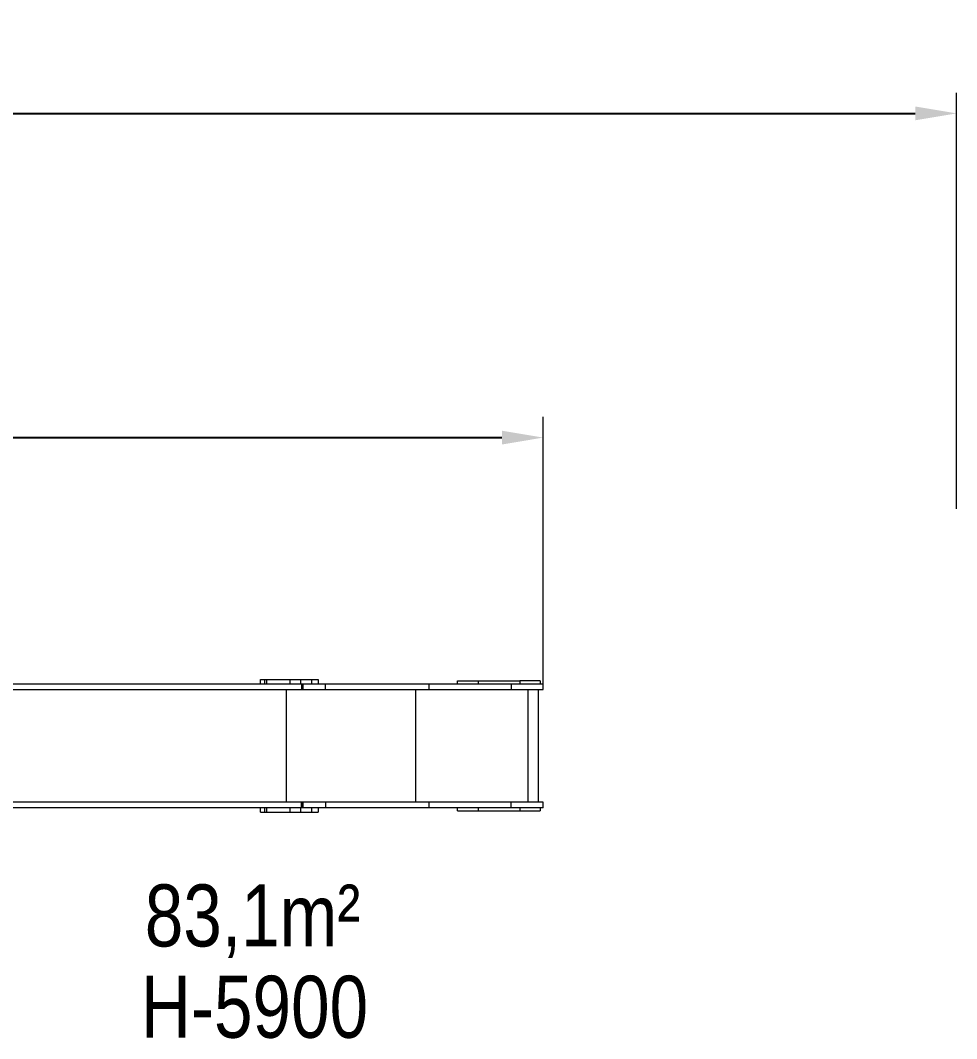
# Model space of a CAD drawing. Header units: millimetres. Extents: x -6276 to 7092, y -6092 to 4840.
# Drawn here: x 2562 to 7092, y -86 to 4840 of the extents above; entities that cross this region are included whole.
import ezdxf

# ---------------------------------------------------------------- set-up
doc = ezdxf.new("R2010")
doc.units = ezdxf.units.MM
for name, color, linetype in [('DIKOM_ОБЪЕКТ', 7, 'Continuous'), ('DIKOM_РАЗМЕР_ЗОНА', 7, 'Continuous'), ('DIKOM_РАЗМЕР_ОБЪЕКТА', 7, 'Continuous')]:
    doc.layers.add(name, color=color, linetype=linetype)
doc.styles.add('style1', font='arial.ttf', dxfattribs={"width": 0.8})
doc.dimstyles.new('1-50', dxfattribs={"dimtxt": 300, "dimasz": 200, "dimexe": 100, "dimexo": 0, "dimgap": 100, "dimtad": 1, "dimtxsty": 'style1', "dimcen": 200, "dimclrd": 7, "dimclre": 7, "dimclrt": 7, "dimadec": 1, "dimazin": 2, "dimtfac": 1, "dimtmove": 0, "dimatfit": 2, "dimfxl": 0, "dimlwd": 25, "dimlwe": 18, "dimarcsym": 0})

# ---------------------------------------------------------------- blocks, each defined once
blk = doc.blocks.new('*D11')
at = {"layer": 'Defpoints', "color": 0, "transparency": 16777216}
for p in [(5091.5, 2822), (5091.5, 1617.3), (-3517, 1330.8)]:
    blk.add_point(p, dxfattribs=at)
at = {"layer": 'DIKOM_РАЗМЕР_ОБЪЕКТА', "color": 7, "lineweight": 18, "transparency": 16777216}
for p, q in [((-3517, 1330.8), (-3517, 2922)), ((5091.5, 1617.3), (5091.5, 2922))]:
    blk.add_line(p, q, dxfattribs=at)
at = {"layer": 'DIKOM_РАЗМЕР_ОБЪЕКТА', "color": 7, "lineweight": 25, "transparency": 16777216}
blk.add_line((-3317, 2822), (4891.5, 2822), dxfattribs=at)
at = {"layer": 'DIKOM_РАЗМЕР_ОБЪЕКТА', "color": 7, "transparency": 16777216}
for points in [[(-3317, 2855.3), (-3317, 2788.6), (-3517, 2822)], [(4891.5, 2855.3), (4891.5, 2788.6), (5091.5, 2822)]]:
    blk.add_solid(points, dxfattribs=at)
at = {"layer": 'DIKOM_РАЗМЕР_ОБЪЕКТА', "color": 7, "transparency": 16777216, "insert": (300.5, 3075.2), "char_height": 300, "attachment_point": 5, "style": 'style1'}
blk.add_mtext('8600', dxfattribs=at)
blk = doc.blocks.new('*D12')
at = {"layer": 'Defpoints', "color": 0, "transparency": 16777216}
for p in [(7091.5, 4390.4), (-5017, 2622), (7091.5, 2477)]:
    blk.add_point(p, dxfattribs=at)
at = {"layer": 'DIKOM_РАЗМЕР_ЗОНА', "color": 7, "lineweight": 18, "transparency": 16777216}
for p, q in [((-5017, 2622), (-5017, 4490.4)), ((7091.5, 2477), (7091.5, 4490.4))]:
    blk.add_line(p, q, dxfattribs=at)
at = {"layer": 'DIKOM_РАЗМЕР_ЗОНА', "color": 7, "lineweight": 25, "transparency": 16777216}
blk.add_line((-4817, 4390.4), (6891.5, 4390.4), dxfattribs=at)
at = {"layer": 'DIKOM_РАЗМЕР_ЗОНА', "color": 7, "transparency": 16777216}
for points in [[(-4817, 4423.7), (-4817, 4357.1), (-5017, 4390.4)], [(6891.5, 4423.7), (6891.5, 4357.1), (7091.5, 4390.4)]]:
    blk.add_solid(points, dxfattribs=at)
at = {"layer": 'DIKOM_РАЗМЕР_ЗОНА', "color": 7, "transparency": 16777216, "insert": (356.9, 4643.6), "char_height": 300, "attachment_point": 5, "style": 'style1'}
blk.add_mtext('12100', dxfattribs=at)

msp = doc.modelspace()

# ---------------------------------------------------------------- linework, layer by layer
at = {"layer": 'DIKOM_ОБЪЕКТ', "color": 7, "linetype": 'Continuous', "lineweight": 15}
for p, q in [((2166.816, 1630.796), (3922.857, 1630.796)), ((3723.656, 1630.796), (3723.656, 1651.796)), ((3742.374, 1651.796), (3742.374, 1630.796)), ((3742.374, 1651.796), (3752.645, 1651.796)), ((3752.645, 1651.796), (3752.645, 1630.796)), ((3865.352, 1651.796), (3865.352, 1630.796)), ((3865.352, 1651.796), (3918.973, 1651.796)), ((3918.973, 1630.796), (3918.973, 1651.796)), ((3922.857, 1630.796), (3922.857, 1603.796)), ((3924.643, 1630.796), (3924.643, 1603.796)), ((3930.517, 1603.796), (3930.517, 1630.796)), ((3930.517, 1630.796), (4037.572, 1630.796)), ((3970.486, 1651.796), (3970.486, 1630.796)), ((4002.353, 1651.796), (4002.353, 1630.796)), ((4037.572, 1603.796), (4037.572, 1630.796)), ((4537.833, 1630.796), (4537.833, 1603.796)), ((4537.833, 1630.796), (4937.106, 1630.796)), ((4676.962, 1630.796), (4676.962, 1645.796)), ((4778.711, 1630.796), (4778.711, 1645.796)), ((4778.711, 1645.796), (4978.681, 1645.796)), ((4937.106, 1630.796), (4937.106, 1603.796)), ((4978.681, 1645.796), (4978.681, 1630.796)), ((5076.932, 1645.796), (5076.932, 1630.796)), ((5091.516, 1603.796), (5091.516, 1630.796)), ((2165.319, 1603.796), (3922.857, 1603.796)), ((3850.123, 1057.796), (3850.123, 1603.796)), ((3930.517, 1603.796), (4037.572, 1603.796)), ((4475.449, 1057.796), (4475.449, 1603.796)), ((4537.833, 1603.796), (4937.106, 1603.796)), ((5017.389, 1603.796), (5017.389, 1057.796)), ((5066.515, 1603.796), (5066.515, 1057.796)), ((3922.857, 1057.796), (2165.319, 1057.796)), ((3922.857, 1030.796), (3922.857, 1057.796)), ((3924.643, 1057.796), (3924.643, 1030.796)), ((3930.517, 1030.796), (3930.517, 1057.796)), ((4037.572, 1057.796), (3930.517, 1057.796)), ((4037.572, 1057.796), (4037.572, 1030.796)), ((4537.833, 1057.796), (4537.833, 1030.796)), ((4937.106, 1057.796), (4537.833, 1057.796)), ((4937.106, 1030.796), (4937.106, 1057.796)), ((5091.516, 1030.796), (5091.516, 1057.796)), ((3922.857, 1030.796), (2166.816, 1030.796)), ((3723.656, 1009.796), (3723.656, 1030.796)), ((3742.374, 1030.796), (3742.374, 1009.796)), ((3742.374, 1009.796), (3752.645, 1009.796)), ((3752.645, 1030.796), (3752.645, 1009.796)), ((3865.352, 1030.796), (3865.352, 1009.796)), ((3865.352, 1009.796), (3918.973, 1009.796)), ((3918.973, 1009.796), (3918.973, 1030.796)), ((4037.572, 1030.796), (3930.517, 1030.796)), ((3970.486, 1030.796), (3970.486, 1009.796)), ((4002.353, 1030.796), (4002.353, 1009.796)), ((4937.106, 1030.796), (4537.833, 1030.796)), ((4676.962, 1015.796), (4676.962, 1030.796)), ((4778.711, 1015.796), (4778.711, 1030.796)), ((4778.711, 1015.796), (4978.681, 1015.796)), ((4978.681, 1030.796), (4978.681, 1015.796)), ((5076.932, 1030.796), (5076.932, 1015.796))]:
    msp.add_line(p, q, dxfattribs=at)
at = {"layer": 'DIKOM_ОБЪЕКТ', "color": 7, "linetype": 'Continuous', "lineweight": 15, "flags": 128}
for points in [[(3723.656, 1651.796), (3723.656, 1651.796), (3723.856, 1651.796), (3724.445, 1651.796), (3725.417, 1651.796), (3726.77, 1651.796), (3728.496, 1651.796), (3730.587, 1651.796), (3733.034, 1651.796), (3735.823, 1651.796), (3738.941, 1651.796), (3742.374, 1651.796)], [(3752.645, 1651.796), (3756.297, 1651.796), (3760.218, 1651.796), (3764.389, 1651.796), (3768.792, 1651.796), (3773.405, 1651.796), (3778.206, 1651.796), (3783.174, 1651.796), (3788.286, 1651.796), (3793.517, 1651.796), (3798.844, 1651.796), (3804.24, 1651.796), (3809.682, 1651.796), (3815.144, 1651.796), (3820.6, 1651.796), (3826.024, 1651.796), (3831.393, 1651.796), (3836.68, 1651.796), (3841.861, 1651.796), (3846.911, 1651.796), (3851.808, 1651.796), (3856.528, 1651.796), (3861.05, 1651.796), (3865.352, 1651.796)], [(3918.973, 1651.796), (3925.294, 1651.796), (3931.649, 1651.796), (3938.038, 1651.796), (3944.461, 1651.796), (3950.917, 1651.796), (3957.407, 1651.796), (3963.931, 1651.796), (3970.486, 1651.796)], [(3922.857, 1630.796), (3923.542, 1630.796), (3924.078, 1630.796), (3924.443, 1630.796), (3924.624, 1630.796), (3924.643, 1630.796)], [(3924.643, 1630.796), (3924.995, 1630.796), (3925.904, 1630.796), (3926.867, 1630.796), (3927.848, 1630.796), (3928.807, 1630.796), (3929.708, 1630.796), (3930.517, 1630.796)], [(3970.486, 1651.796), (3974.695, 1651.796), (3978.665, 1651.796), (3982.377, 1651.796), (3985.814, 1651.796), (3988.961, 1651.796), (3991.804, 1651.796), (3994.329, 1651.796), (3996.524, 1651.796), (3998.381, 1651.796), (3999.889, 1651.796), (4001.044, 1651.796), (4001.838, 1651.796), (4002.269, 1651.796), (4002.353, 1651.796)], [(4037.572, 1630.796), (4050.722, 1630.796), (4064.1, 1630.796), (4077.698, 1630.796), (4091.511, 1630.796), (4105.531, 1630.796), (4119.754, 1630.796), (4134.172, 1630.796), (4148.78, 1630.796), (4163.569, 1630.796), (4178.535, 1630.796), (4193.669, 1630.796), (4208.965, 1630.796), (4224.416, 1630.796), (4240.016, 1630.796), (4255.756, 1630.796), (4271.631, 1630.796), (4287.632, 1630.796), (4303.753, 1630.796), (4319.986, 1630.796), (4336.324, 1630.796), (4352.759, 1630.796), (4369.285, 1630.796), (4385.893, 1630.796), (4402.576, 1630.796), (4419.327, 1630.796), (4436.137, 1630.796), (4453.001, 1630.796), (4469.908, 1630.796), (4486.853, 1630.796), (4503.827, 1630.796), (4520.823, 1630.796), (4537.833, 1630.796)], [(4676.962, 1645.796), (4677.073, 1645.796), (4677.528, 1645.796), (4678.332, 1645.796), (4679.482, 1645.796), (4680.974, 1645.796), (4682.804, 1645.796), (4684.965, 1645.796), (4687.448, 1645.796), (4690.247, 1645.796), (4693.349, 1645.796), (4696.746, 1645.796), (4700.424, 1645.796), (4704.371, 1645.796), (4708.573, 1645.796), (4713.015, 1645.796), (4717.682, 1645.796), (4722.557, 1645.796), (4727.623, 1645.796), (4732.862, 1645.796), (4738.256, 1645.796), (4743.787, 1645.796), (4749.434, 1645.796), (4755.177, 1645.796), (4760.997, 1645.796), (4766.873, 1645.796), (4772.785, 1645.796), (4778.711, 1645.796)], [(4937.106, 1630.796), (4944.771, 1630.796), (4952.406, 1630.796), (4959.993, 1630.796), (4967.514, 1630.796), (4974.952, 1630.796), (4982.291, 1630.796), (4989.512, 1630.796), (4996.599, 1630.796), (5003.537, 1630.796), (5010.309, 1630.796), (5016.9, 1630.796), (5023.293, 1630.796), (5029.476, 1630.796), (5035.432, 1630.796), (5041.15, 1630.796), (5046.614, 1630.796), (5051.814, 1630.796), (5056.737, 1630.796), (5061.372, 1630.796), (5065.707, 1630.796), (5069.733, 1630.796), (5073.441, 1630.796), (5076.821, 1630.796), (5079.868, 1630.796), (5082.572, 1630.796), (5084.929, 1630.796), (5086.932, 1630.796), (5088.578, 1630.796), (5089.861, 1630.796), (5090.78, 1630.796), (5091.332, 1630.796), (5091.516, 1630.796)], [(5076.932, 1645.796), (5076.924, 1645.796), (5076.677, 1645.796), (5076.079, 1645.796), (5075.133, 1645.796), (5073.841, 1645.796), (5072.21, 1645.796), (5070.244, 1645.796), (5067.95, 1645.796), (5065.336, 1645.796), (5062.412, 1645.796), (5059.188, 1645.796), (5055.674, 1645.796), (5051.884, 1645.796), (5047.831, 1645.796), (5043.529, 1645.796), (5038.993, 1645.796), (5034.238, 1645.796), (5029.283, 1645.796), (5024.144, 1645.796), (5018.838, 1645.796), (5013.386, 1645.796), (5007.806, 1645.796), (5002.117, 1645.796), (4996.339, 1645.796), (4990.494, 1645.796), (4984.601, 1645.796), (4978.681, 1645.796)], [(3922.857, 1603.796), (3923.543, 1603.796), (3924.078, 1603.796), (3924.443, 1603.796), (3924.624, 1603.796), (3924.643, 1603.796)], [(3924.643, 1603.796), (3924.995, 1603.796), (3925.904, 1603.796), (3926.867, 1603.796), (3927.848, 1603.796), (3928.807, 1603.796), (3929.708, 1603.796), (3930.517, 1603.796)], [(4037.572, 1603.796), (4050.722, 1603.796), (4064.1, 1603.796), (4077.698, 1603.796), (4091.51, 1603.796), (4105.531, 1603.796), (4119.754, 1603.796), (4134.172, 1603.796), (4148.78, 1603.796), (4163.569, 1603.796), (4178.535, 1603.796), (4193.669, 1603.796), (4208.965, 1603.796), (4224.416, 1603.796), (4240.016, 1603.796), (4255.756, 1603.796), (4271.631, 1603.796), (4287.632, 1603.796), (4303.753, 1603.796), (4319.986, 1603.796), (4336.324, 1603.796), (4352.759, 1603.796), (4369.285, 1603.796), (4385.893, 1603.796), (4402.576, 1603.796), (4419.327, 1603.796), (4436.137, 1603.796), (4453.001, 1603.796), (4469.908, 1603.796), (4486.853, 1603.796), (4503.827, 1603.796), (4520.823, 1603.796), (4537.833, 1603.796)], [(4937.106, 1603.796), (4944.771, 1603.796), (4952.406, 1603.796), (4959.993, 1603.796), (4967.514, 1603.796), (4974.952, 1603.796), (4982.29, 1603.796), (4989.512, 1603.796), (4996.599, 1603.796), (5003.537, 1603.796), (5010.309, 1603.796), (5016.9, 1603.796), (5023.293, 1603.796), (5029.476, 1603.796), (5035.432, 1603.796), (5041.15, 1603.796), (5046.614, 1603.796), (5051.814, 1603.796), (5056.737, 1603.796), (5061.372, 1603.796), (5065.707, 1603.796), (5069.733, 1603.796), (5073.441, 1603.796), (5076.821, 1603.796), (5079.868, 1603.796), (5082.572, 1603.796), (5084.929, 1603.796), (5086.932, 1603.796), (5088.578, 1603.796), (5089.861, 1603.796), (5090.78, 1603.796), (5091.332, 1603.796), (5091.516, 1603.796)], [(3924.643, 1057.796), (3924.624, 1057.796), (3924.443, 1057.796), (3924.078, 1057.796), (3923.543, 1057.796), (3922.857, 1057.796)], [(3930.517, 1057.796), (3929.708, 1057.796), (3928.807, 1057.796), (3927.848, 1057.796), (3926.867, 1057.796), (3925.904, 1057.796), (3924.995, 1057.796), (3924.643, 1057.796)], [(4537.833, 1057.796), (4520.823, 1057.796), (4503.827, 1057.796), (4486.853, 1057.796), (4469.908, 1057.796), (4453.001, 1057.796), (4436.137, 1057.796), (4419.327, 1057.796), (4402.576, 1057.796), (4385.893, 1057.796), (4369.285, 1057.796), (4352.759, 1057.796), (4336.324, 1057.796), (4319.986, 1057.796), (4303.753, 1057.796), (4287.632, 1057.796), (4271.631, 1057.796), (4255.756, 1057.796), (4240.016, 1057.796), (4224.416, 1057.796), (4208.965, 1057.796), (4193.669, 1057.796), (4178.535, 1057.796), (4163.569, 1057.796), (4148.78, 1057.796), (4134.172, 1057.796), (4119.754, 1057.796), (4105.531, 1057.796), (4091.51, 1057.796), (4077.698, 1057.796), (4064.1, 1057.796), (4050.722, 1057.796), (4037.572, 1057.796)], [(5091.516, 1057.796), (5091.332, 1057.796), (5090.78, 1057.796), (5089.861, 1057.796), (5088.578, 1057.796), (5086.932, 1057.796), (5084.929, 1057.796), (5082.572, 1057.796), (5079.868, 1057.796), (5076.821, 1057.796), (5073.44, 1057.796), (5069.733, 1057.796), (5065.707, 1057.796), (5061.372, 1057.796), (5056.737, 1057.796), (5051.814, 1057.796), (5046.614, 1057.796), (5041.15, 1057.796), (5035.432, 1057.796), (5029.476, 1057.796), (5023.293, 1057.796), (5016.9, 1057.796), (5010.309, 1057.796), (5003.537, 1057.796), (4996.599, 1057.796), (4989.512, 1057.796), (4982.291, 1057.796), (4974.952, 1057.796), (4967.514, 1057.796), (4959.993, 1057.796), (4952.406, 1057.796), (4944.771, 1057.796), (4937.106, 1057.796)], [(3723.656, 1009.796), (3723.656, 1009.796), (3723.856, 1009.796), (3724.444, 1009.796), (3725.417, 1009.796), (3726.77, 1009.796), (3728.496, 1009.796), (3730.587, 1009.796), (3733.034, 1009.796), (3735.823, 1009.796), (3738.941, 1009.796), (3742.374, 1009.796)], [(3752.645, 1009.796), (3756.297, 1009.796), (3760.218, 1009.796), (3764.39, 1009.796), (3768.792, 1009.796), (3773.405, 1009.796), (3778.206, 1009.796), (3783.174, 1009.796), (3788.286, 1009.796), (3793.517, 1009.796), (3798.844, 1009.796), (3804.24, 1009.796), (3809.682, 1009.796), (3815.144, 1009.796), (3820.6, 1009.796), (3826.024, 1009.796), (3831.393, 1009.796), (3836.68, 1009.796), (3841.861, 1009.796), (3846.911, 1009.796), (3851.808, 1009.796), (3856.528, 1009.796), (3861.05, 1009.796), (3865.352, 1009.796)], [(3918.973, 1009.796), (3925.294, 1009.796), (3931.649, 1009.796), (3938.038, 1009.796), (3944.461, 1009.796), (3950.917, 1009.796), (3957.407, 1009.796), (3963.93, 1009.796), (3970.486, 1009.796)], [(3924.643, 1030.796), (3924.624, 1030.796), (3924.443, 1030.796), (3924.078, 1030.796), (3923.543, 1030.796), (3922.857, 1030.796)], [(3930.517, 1030.796), (3929.708, 1030.796), (3928.807, 1030.796), (3927.848, 1030.796), (3926.868, 1030.796), (3925.904, 1030.796), (3924.995, 1030.796), (3924.643, 1030.796)], [(3970.486, 1009.796), (3974.695, 1009.796), (3978.665, 1009.796), (3982.377, 1009.796), (3985.814, 1009.796), (3988.961, 1009.796), (3991.804, 1009.796), (3994.328, 1009.796), (3996.524, 1009.796), (3998.381, 1009.796), (3999.89, 1009.796), (4001.044, 1009.796), (4001.838, 1009.796), (4002.269, 1009.796), (4002.353, 1009.796)], [(4537.833, 1030.796), (4520.823, 1030.796), (4503.827, 1030.796), (4486.853, 1030.796), (4469.908, 1030.796), (4453.001, 1030.796), (4436.138, 1030.796), (4419.327, 1030.796), (4402.576, 1030.796), (4385.893, 1030.796), (4369.285, 1030.796), (4352.759, 1030.796), (4336.324, 1030.796), (4319.986, 1030.796), (4303.753, 1030.796), (4287.632, 1030.796), (4271.631, 1030.796), (4255.756, 1030.796), (4240.016, 1030.796), (4224.416, 1030.796), (4208.965, 1030.796), (4193.669, 1030.796), (4178.535, 1030.796), (4163.569, 1030.796), (4148.78, 1030.796), (4134.172, 1030.796), (4119.754, 1030.796), (4105.531, 1030.796), (4091.51, 1030.796), (4077.698, 1030.796), (4064.1, 1030.796), (4050.722, 1030.796), (4037.572, 1030.796)], [(4676.962, 1015.796), (4677.073, 1015.796), (4677.528, 1015.796), (4678.332, 1015.796), (4679.482, 1015.796), (4680.974, 1015.796), (4682.804, 1015.796), (4684.965, 1015.796), (4687.448, 1015.796), (4690.247, 1015.796), (4693.349, 1015.796), (4696.746, 1015.796), (4700.424, 1015.796), (4704.371, 1015.796), (4708.573, 1015.796), (4713.015, 1015.796), (4717.682, 1015.796), (4722.557, 1015.796), (4727.623, 1015.796), (4732.862, 1015.796), (4738.257, 1015.796), (4743.787, 1015.796), (4749.434, 1015.796), (4755.177, 1015.796), (4760.997, 1015.796), (4766.873, 1015.796), (4772.785, 1015.796), (4778.711, 1015.796)], [(5091.516, 1030.796), (5091.332, 1030.796), (5090.78, 1030.796), (5089.861, 1030.796), (5088.578, 1030.796), (5086.932, 1030.796), (5084.929, 1030.796), (5082.572, 1030.796), (5079.868, 1030.796), (5076.821, 1030.796), (5073.441, 1030.796), (5069.733, 1030.796), (5065.707, 1030.796), (5061.372, 1030.796), (5056.737, 1030.796), (5051.814, 1030.796), (5046.614, 1030.796), (5041.15, 1030.796), (5035.432, 1030.796), (5029.476, 1030.796), (5023.293, 1030.796), (5016.899, 1030.796), (5010.309, 1030.796), (5003.537, 1030.796), (4996.599, 1030.796), (4989.512, 1030.796), (4982.29, 1030.796), (4974.952, 1030.796), (4967.514, 1030.796), (4959.993, 1030.796), (4952.406, 1030.796), (4944.771, 1030.796), (4937.106, 1030.796)], [(4978.681, 1015.796), (4984.601, 1015.796), (4990.494, 1015.796), (4996.339, 1015.796), (5002.117, 1015.796), (5007.806, 1015.796), (5013.386, 1015.796), (5018.838, 1015.796), (5024.144, 1015.796), (5029.283, 1015.796), (5034.239, 1015.796), (5038.993, 1015.796), (5043.529, 1015.796), (5047.831, 1015.796), (5051.884, 1015.796), (5055.674, 1015.796), (5059.188, 1015.796), (5062.412, 1015.796), (5065.336, 1015.796), (5067.95, 1015.796), (5070.244, 1015.796), (5072.21, 1015.796), (5073.841, 1015.796), (5075.133, 1015.796), (5076.079, 1015.796), (5076.677, 1015.796), (5076.924, 1015.796), (5076.932, 1015.796)]]:
    msp.add_lwpolyline(points, dxfattribs=at)

# ---------------------------------------------------------------- texts
at = {"layer": 'DIKOM_РАЗМЕР_ОБЪЕКТА', "char_height": 300, "width": 1252.54025, "attachment_point": 1, "style": 'style1'}
for s, insert in [('83,1m²', (3163.858, 660.259)), ('H-5900', (3144.936, 218.64))]:
    msp.add_mtext(s, dxfattribs=dict(at, insert=insert))

# ---------------------------------------------------------------- dimensions: what is measured, and where the dimension line sits
at = {"layer": 'DIKOM_РАЗМЕР_ЗОНА'}
dim = msp.add_linear_dim(base=(7091.523, 4390.39), p1=(-5017.007, 2621.983), p2=(7091.523, 2477.044), text='12100', dimstyle='1-50', dxfattribs=at)
dim.commit()
dim.dimension.update_dxf_attribs({"geometry": '*D12', "text_midpoint": (356.928, 4390.39), "dimtype": 160})
at = {"layer": 'DIKOM_РАЗМЕР_ОБЪЕКТА'}
dim = msp.add_linear_dim(base=(5091.516, 2821.983), p1=(-3517.007, 1330.796), p2=(5091.516, 1617.296), text='8600', dimstyle='1-50', dxfattribs=at)
dim.commit()
dim.dimension.update_dxf_attribs({"geometry": '*D11', "text_midpoint": (300.537, 2821.983), "dimtype": 160})

doc.saveas('drawing.dxf')
